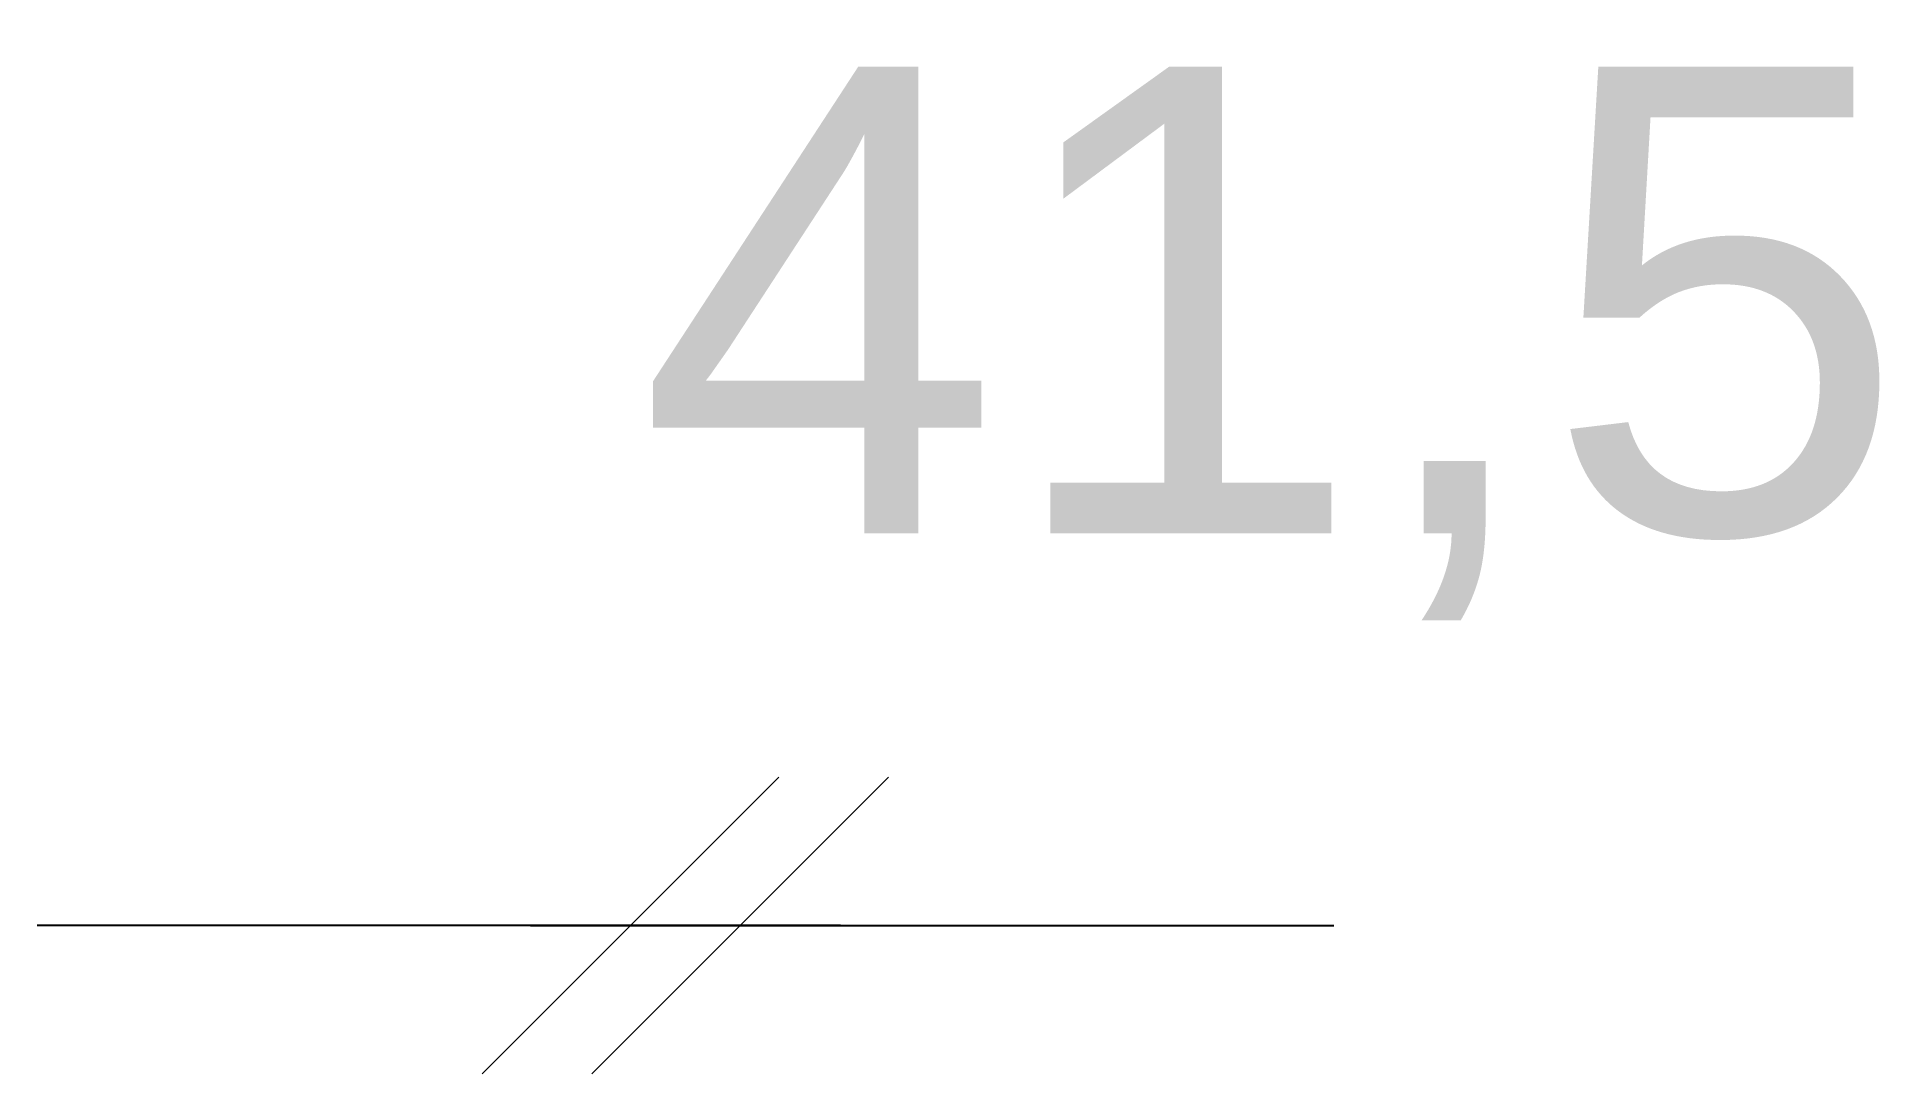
# Model space of a CAD drawing. Header units: millimetres. Extents: x -219 to 482, y -46 to 346.
import ezdxf

# ---------------------------------------------------------------- set-up
doc = ezdxf.new("R2010")
doc.units = ezdxf.units.MM
doc.header["$LTSCALE"] = 50
doc.header["$PDMODE"] = 1
doc.header["$PDSIZE"] = -2
doc.layers.add('Design Layer-1', color=7, linetype='Continuous')
doc.styles.add('Arial', font='Arial.ttf')
doc.dimstyles.new('Arch', dxfattribs={"dimtxt": 176.526693, "dimasz": 112.241211, "dimexe": 158.75, "dimexo": 79.375, "dimgap": 79.375, "dimtad": 1, "dimtxsty": 'Arial', "dimblk": 'VW_SLASH', "dimblk1": 'VW_SLASH', "dimblk2": 'VW_SLASH', "dimcen": 0, "dimdle": 79.375, "dimazin": 0, "dimtfac": 1, "dimtix": 1, "dimtmove": 0, "dimatfit": 0, "dimldrblk": 'VW_FILLEDARROW', "dimfxl": 1, "dimfrac": 2, "dimtolj": 1, "dimarcsym": 0})

# ---------------------------------------------------------------- blocks, each defined once
blk = doc.blocks.new('VW_SLASH')
at = {"color": 0, "linetype": 'ByBlock', "lineweight": -2, "transparency": 16777216}
blk.add_line((0.7072, 0), (-1, 0), dxfattribs=at)
at = {"color": 0, "linetype": 'Continuous', "lineweight": 20, "transparency": 16777216, "flags": 128}
blk.add_lwpolyline([(0.5001, 0.5001), (-0.5001, -0.5001)], dxfattribs=at)
blk = doc.blocks.new('*D1')
at = {"layer": 'Defpoints', "color": 0, "transparency": 33554687}
for p in [(5.5, 9.75), (47, 11.75), (5.5, 3.25)]:
    blk.add_point(p, dxfattribs=at)
at = {"layer": 'Design Layer-1', "color": 0, "linetype": 'Continuous', "lineweight": -2, "transparency": 33554687}
for p, q in [((-106.74, 9.75), (-218.98, 9.75)), ((47, 9.75), (5.5, 9.75)), ((159.24, 9.75), (271.48, 9.75))]:
    blk.add_line(p, q, dxfattribs=at)
at = {"layer": 'Design Layer-1', "color": 0, "lineweight": -2, "xscale": 112.2412109375, "yscale": 112.2412109375, "zscale": 112.2412109375}
blk.add_blockref('VW_SLASH', (5.5, 9.75), dxfattribs=at)
at = {"layer": 'Design Layer-1', "color": 0, "lineweight": -2, "xscale": 112.2412109375, "yscale": 112.2412109375, "zscale": 112.2412109375, "rotation": 180}
blk.add_blockref('VW_SLASH', (47, 9.75), dxfattribs=at)
at = {"layer": 'Design Layer-1', "color": 0, "lineweight": 5, "transparency": 33554687, "insert": (248.28, 229.88), "char_height": 176.527, "attachment_point": 5, "style": 'Arial'}
blk.add_mtext('\\A1;41,5', dxfattribs=at)
blk = doc.blocks.new('VW_FILLEDARROW')
at = {"linetype": 'Continuous', "lineweight": 0, "transparency": 16777216}
blk.add_hatch(color=0, dxfattribs=at).paths.add_polyline_path([(-1.4144, 0.379), (0, 0), (-1.4144, -0.379)])
at = {"color": 0, "linetype": 'Continuous', "lineweight": 5, "transparency": 16777216, "flags": 128}
blk.add_lwpolyline([(-1.4144, 0.379), (0, 0), (-1.4144, -0.379)], close=True, dxfattribs=at)

msp = doc.modelspace()

# ---------------------------------------------------------------- dimensions: what is measured, and where the dimension line sits
at = {"layer": 'Design Layer-1', "color": 7, "linetype": 'Continuous', "lineweight": 5, "transparency": 33554687}
dim = msp.add_linear_dim(base=(5.5, 9.75), p1=(47, 11.75), p2=(5.5, 3.25), dimstyle='Arch', override={"dimpost": '<>', "dimtxsty": 'Arial', "dimse1": 1, "dimse2": 1, "dimtix": 0, "dimtmove": 2}, dxfattribs=at)
dim.commit()
dim.dimension.update_dxf_attribs({"geometry": '*D1', "text_midpoint": (248.282, 229.883), "dimtype": 160})

doc.saveas('drawing.dxf')
